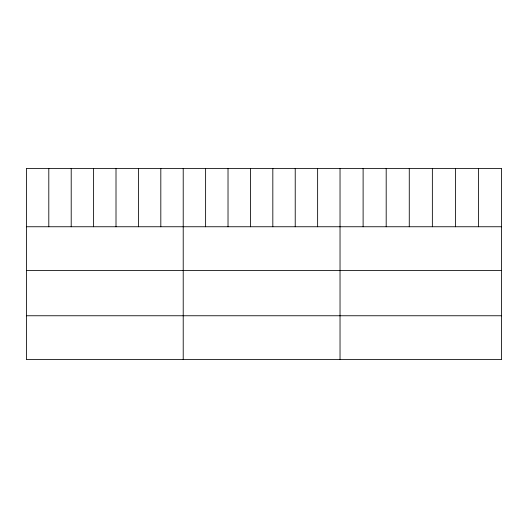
<?xml version="1.0" encoding="UTF-8"?>
<svg xmlns="http://www.w3.org/2000/svg" width="528" height="528" viewBox="0 0 528 528"><rect width="100%" height="100%" fill="white"/><g stroke="black" fill="none" stroke-linecap="round" stroke-linejoin="round"><path stroke-width="0.79" d="M501.6 226.75L501.6 359.601L26.4 359.601L26.4 168.399L501.6 168.399L501.6 226.75L26.4 226.75M26.4 270.587L501.6 270.587M26.4 315.757L501.6 315.757M478.52 168.399L478.52 226.75M455.44 168.399L455.44 226.75M432.359 168.399L432.359 226.75M409.273 168.399L409.273 226.75M386.192 168.399L386.192 226.75M363.112 168.399L363.112 226.75M340.032 168.399L340.032 359.601M317.632 168.399L317.632 226.75M295.225 168.399L295.225 226.75M272.824 168.399L272.824 226.75M250.424 168.399L250.424 226.75M228.023 168.399L228.023 226.75M205.616 168.399L205.616 226.75M183.216 168.399L183.216 359.601M160.816 168.399L160.816 226.75M138.409 168.399L138.409 226.75M116.008 168.399L116.008 226.75M93.608 168.399L93.608 226.75M71.207 168.399L71.207 226.75M48.8 168.399L48.8 226.75"/></g></svg>
